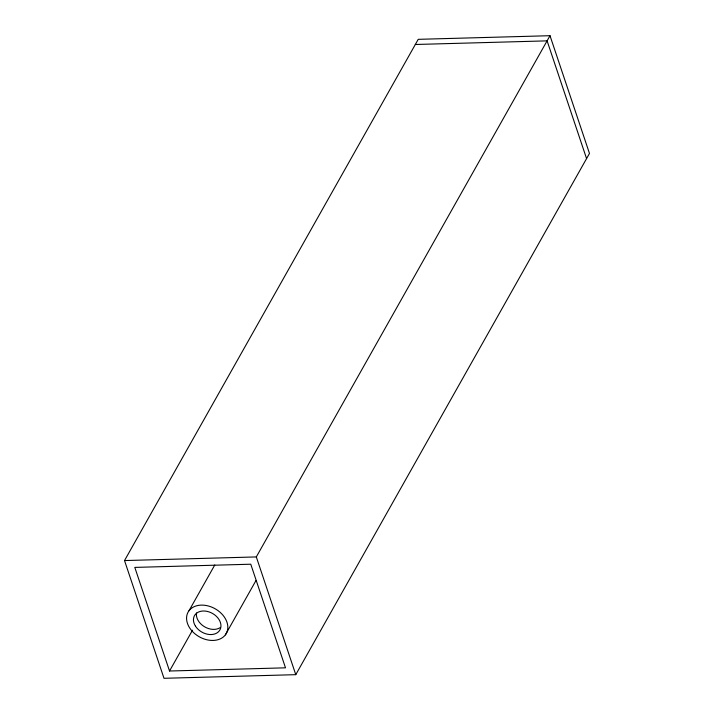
<?xml version="1.0" encoding="UTF-8"?>
<svg xmlns="http://www.w3.org/2000/svg" width="714" height="714" viewBox="0 0 714 714"><rect width="100%" height="100%" fill="white"/><g stroke="black" fill="none" stroke-linecap="round" stroke-linejoin="round"><path stroke-width="1.07" d="M124.522 560.561L418.226 39.332L550.003 35.7L589.478 153.439L295.774 674.668L163.997 678.3L124.522 560.561L256.308 556.929L550.003 35.7M189.04 610.675L214.78 564.997M169.53 671.017L134.803 567.407L250.766 564.212L285.502 667.822L169.53 671.017L192.53 630.203M225.365 634.88A21.875 16.101 29.4 0 0 206.605 605.579A21.875 16.101 29.4 0 0 189.638 627.874A21.875 16.101 29.4 0 0 225.365 634.88L256.031 580.455M415.316 44.491L547.102 40.859L586.569 158.597M256.308 556.929L295.774 674.668M220.162 627.633A14.583 10.737 29.4 0 1 204.159 626.544A14.583 10.737 29.4 0 1 196.537 612.969M195.493 626.178A14.583 10.737 29.4 0 0 219.314 630.846A14.583 10.737 29.4 0 0 206.801 611.309A14.583 10.737 29.4 0 0 195.493 626.178"/></g></svg>
